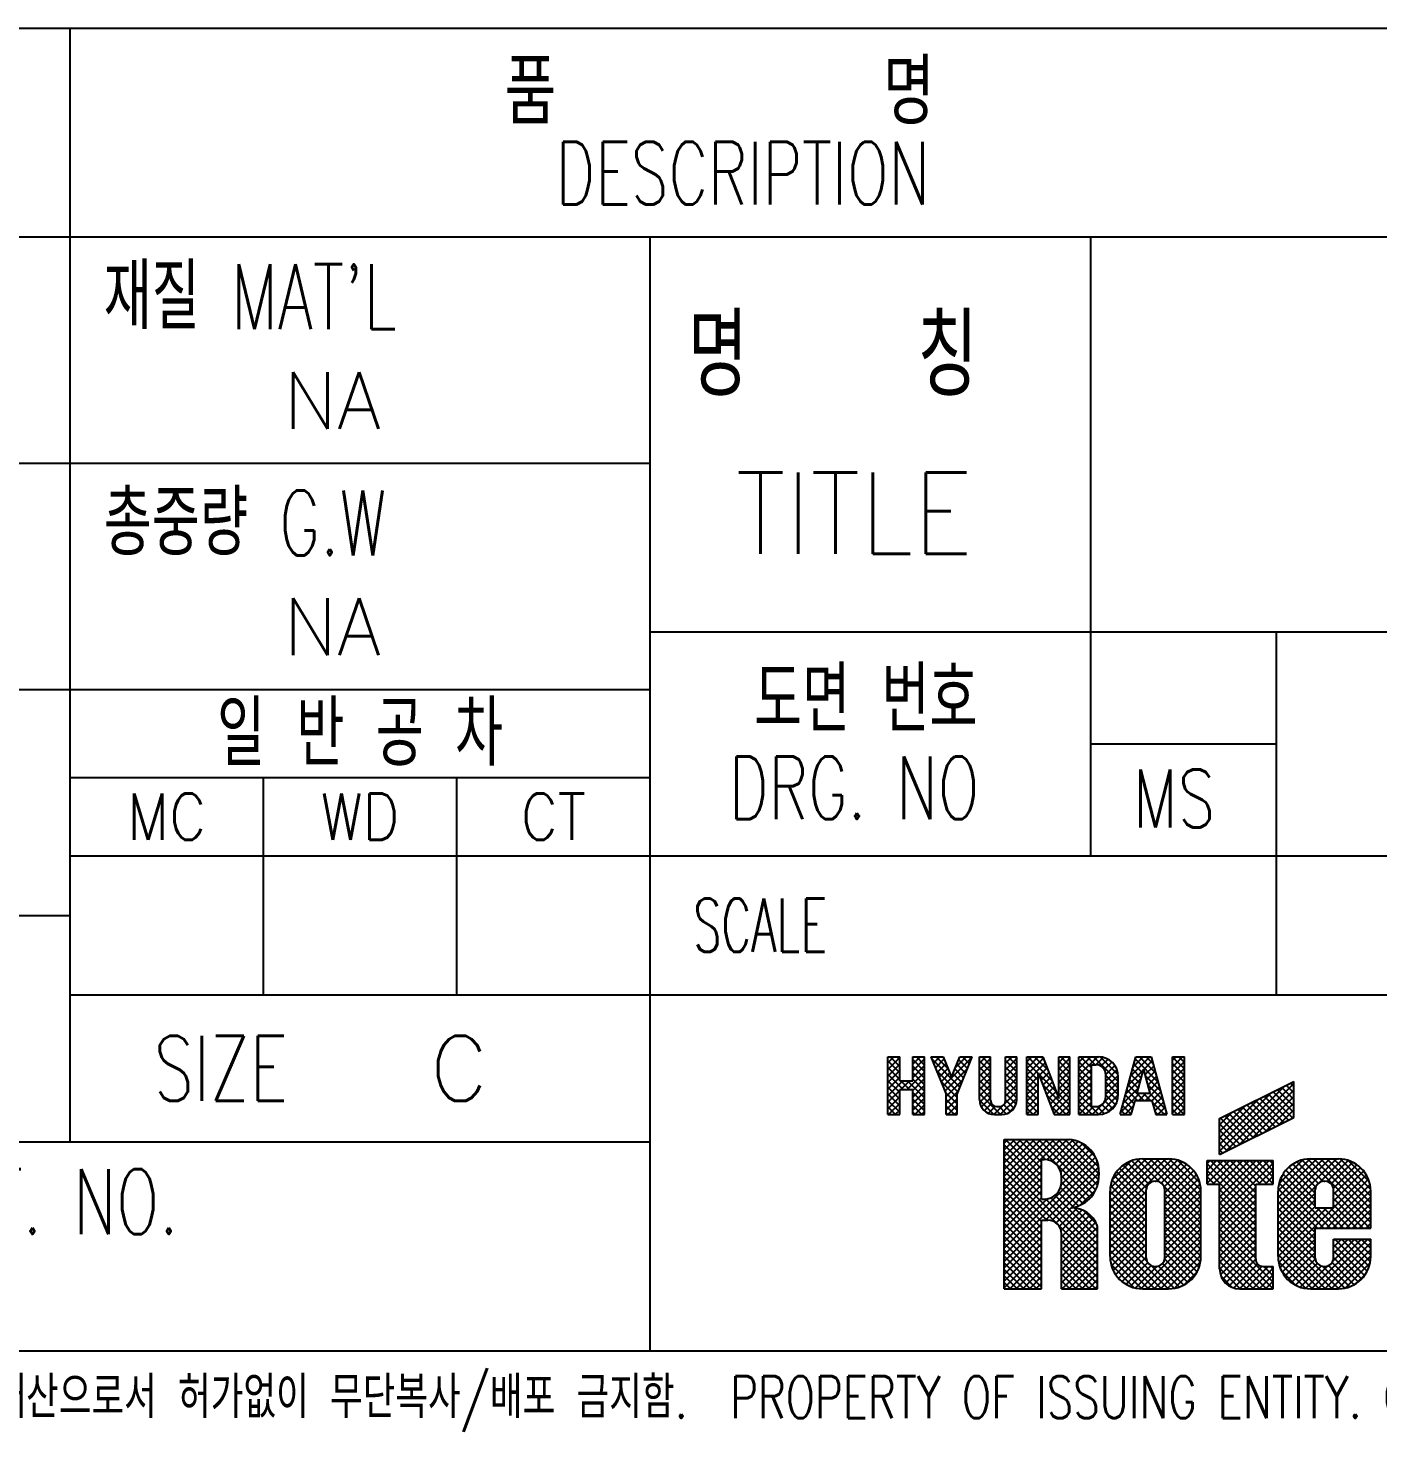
# Model space of a CAD drawing. Extents: x 260 to 819, y -886 to -443.
# Drawn here: x 649.2 to 707.3, y -876.4 to -815.9 of the extents above; entities that cross this region are included whole.
import ezdxf
from ezdxf.enums import TextEntityAlignment as Align

# ---------------------------------------------------------------- set-up
doc = ezdxf.new("R2010")
doc.units = 0
doc.header["$LTSCALE"] = 150
doc.header["$MEASUREMENT"] = 0
doc.linetypes.add('DASHED', pattern=[0.75, 0.5, -0.25])
doc.linetypes.add('PHANTOM', pattern=[3, 2.5, -0.1, 0.1, -0.1, 0.1, -0.1])
doc.layers.get('0').update_dxf_attribs({"color": 6, "linetype": 'CONTINUOUS'})
doc.layers.add('1', color=6, linetype='PHANTOM')
doc.styles.get("Standard").update_dxf_attribs({"font": 'romans.shx', "width": 0.8, "bigfont": 'whgtxt.shx'})

# ---------------------------------------------------------------- blocks, each defined once
blk = doc.blocks.new('*H76')
at = {"color": 2, "linetype": 'Continuous'}
for p, q in [((-113.619, 7.553), (-115.17, 9.104)), ((-113.619, 7.836), (-114.888, 9.104)), ((-113.619, 8.119), (-114.605, 9.104)), ((-113.452, 8.234), (-114.322, 9.104)), ((-111.531, 6.596), (-114.039, 9.104)), ((-111.401, 6.749), (-113.756, 9.104)), ((-111.301, 6.932), (-113.473, 9.104)), ((-111.214, 7.128), (-113.191, 9.104)), ((-111.173, 7.369), (-112.908, 9.104)), ((-111.149, 7.628), (-112.625, 9.104)), ((-111.183, 7.945), (-112.313, 9.076)), ((-113.619, 7.27), (-115.229, 8.88)), ((-113.619, 6.987), (-115.229, 8.597)), ((-111.329, 8.374), (-111.877, 8.923)), ((-113.619, 6.705), (-115.229, 8.314)), ((-111.206, 4.009), (-115.229, 8.031)), ((-112.94, 5.46), (-115.229, 7.748)), ((-113.391, 5.628), (-115.229, 7.465)), ((-111.674, 6.456), (-112.773, 7.555)), ((-111.844, 6.344), (-112.764, 7.264)), ((-113.619, 5.573), (-115.229, 7.183)), ((-113.619, 5.29), (-115.229, 6.9)), ((-111.207, 4.858), (-113.051, 6.702)), ((-112.25, 6.184), (-112.914, 6.848)), ((-112.033, 6.25), (-112.811, 7.028)), ((-113.619, 5.007), (-115.229, 6.617)), ((-113.619, 4.725), (-115.229, 6.334)), ((-113.619, 4.442), (-115.229, 6.051)), ((-111.206, 4.292), (-113.455, 6.541)), ((-111.206, 4.575), (-113.221, 6.589)), ((-111.207, 5.141), (-112.206, 6.14)), ((-113.619, 4.159), (-115.229, 5.768)), ((-113.619, 3.876), (-115.229, 5.486)), ((-111.206, 3.725), (-112.929, 5.449)), ((-111.277, 5.494), (-111.805, 6.022)), ((-113.619, 3.593), (-115.229, 5.203)), ((-113.619, 3.31), (-115.229, 4.92)), ((-111.206, 3.442), (-112.761, 4.998)), ((-113.619, 3.028), (-115.229, 4.637)), ((-113.619, 2.745), (-115.229, 4.354)), ((-111.205, 3.159), (-112.761, 4.715)), ((-111.205, 2.876), (-112.761, 4.432)), ((-113.824, 2.667), (-115.229, 4.071)), ((-114.107, 2.667), (-115.229, 3.789)), ((-111.278, 2.667), (-112.761, 4.149)), ((-111.561, 2.667), (-112.761, 3.866)), ((-114.39, 2.667), (-115.229, 3.506)), ((-114.672, 2.667), (-115.229, 3.223)), ((-111.844, 2.667), (-112.761, 3.583)), ((-112.127, 2.667), (-112.761, 3.301)), ((-114.955, 2.667), (-115.229, 2.94)), ((-112.41, 2.667), (-112.761, 3.018)), ((-112.692, 2.667), (-112.761, 2.735))]:
    blk.add_line(p, q, dxfattribs=at)
blk = doc.blocks.new('*H77')
at = {"color": 2, "linetype": 'Continuous'}
for p, q in [((-115.064, 9.104), (-115.229, 8.939)), ((-114.781, 9.104), (-115.229, 8.657)), ((-114.498, 9.104), (-115.229, 8.374)), ((-114.215, 9.104), (-115.229, 8.091)), ((-113.932, 9.104), (-115.229, 7.808)), ((-113.649, 9.104), (-115.229, 7.525)), ((-113.366, 9.104), (-115.229, 7.242)), ((-113.084, 9.104), (-115.229, 6.96)), ((-112.801, 9.104), (-115.229, 6.677)), ((-112.518, 9.104), (-113.399, 8.224)), ((-112.273, 9.067), (-113.18, 8.159)), ((-112.042, 9.014), (-113.011, 8.046)), ((-111.861, 8.913), (-112.887, 7.886)), ((-111.682, 8.809), (-112.8, 7.691)), ((-111.408, 8.517), (-112.789, 7.136)), ((-111.543, 8.665), (-112.761, 7.447)), ((-111.31, 8.333), (-115.229, 4.414)), ((-111.219, 8.14), (-115.229, 4.131)), ((-113.619, 8.003), (-115.229, 6.394)), ((-111.177, 7.9), (-113.449, 5.628)), ((-113.619, 7.72), (-115.229, 6.111)), ((-113.619, 7.438), (-115.229, 5.828)), ((-111.149, 7.645), (-113.196, 5.598)), ((-111.177, 7.334), (-113.007, 5.504)), ((-113.619, 7.155), (-115.229, 5.545)), ((-113.619, 6.872), (-115.229, 5.262)), ((-111.304, 6.924), (-111.955, 6.273)), ((-113.619, 6.589), (-115.229, 4.98)), ((-113.367, 6.558), (-115.229, 4.697)), ((-112.104, 6.125), (-112.869, 5.359)), ((-111.885, 6.06), (-112.785, 5.16)), ((-113.619, 5.458), (-115.229, 3.848)), ((-111.694, 5.968), (-112.761, 4.902)), ((-111.54, 5.84), (-112.761, 4.619)), ((-111.395, 5.702), (-112.761, 4.336)), ((-111.293, 5.521), (-112.761, 4.053)), ((-113.619, 5.175), (-115.229, 3.565)), ((-113.619, 4.892), (-115.229, 3.283)), ((-111.207, 5.324), (-112.761, 3.77)), ((-111.207, 5.042), (-112.761, 3.488)), ((-113.619, 4.609), (-115.229, 3)), ((-113.619, 4.326), (-115.229, 2.717)), ((-111.207, 4.759), (-112.761, 3.205)), ((-111.206, 4.476), (-112.761, 2.922)), ((-113.619, 4.043), (-114.996, 2.667)), ((-113.619, 3.761), (-114.713, 2.667)), ((-111.206, 4.194), (-112.733, 2.667)), ((-111.206, 3.911), (-112.45, 2.667)), ((-113.619, 3.478), (-114.43, 2.667)), ((-113.619, 3.195), (-114.147, 2.667)), ((-111.206, 3.628), (-112.167, 2.667)), ((-111.205, 3.346), (-111.885, 2.667)), ((-111.205, 3.063), (-111.602, 2.667)), ((-113.619, 2.912), (-113.865, 2.667)), ((-111.205, 2.781), (-111.319, 2.667))]:
    blk.add_line(p, q, dxfattribs=at)
blk = doc.blocks.new('*H78')
at = {"color": 2, "linetype": 'Continuous'}
for p, q in [((-109.091, 6.985), (-110.1, 7.994)), ((-108.997, 7.174), (-109.915, 8.092)), ((-108.819, 7.278), (-109.728, 8.187)), ((-108.512, 7.255), (-109.491, 8.233)), ((-106.752, 5.777), (-109.242, 8.268)), ((-106.752, 6.06), (-108.96, 8.268)), ((-106.752, 6.343), (-108.677, 8.268)), ((-106.752, 6.626), (-108.394, 8.268)), ((-106.759, 6.915), (-108.104, 8.261)), ((-106.812, 7.252), (-107.768, 8.208)), ((-109.107, 5.87), (-110.58, 7.343)), ((-109.107, 6.153), (-110.485, 7.53)), ((-109.107, 6.435), (-110.383, 7.711)), ((-109.107, 6.718), (-110.242, 7.853)), ((-109.107, 5.304), (-110.668, 6.865)), ((-109.107, 5.587), (-110.631, 7.11)), ((-106.752, 5.494), (-108.361, 7.103)), ((-106.752, 5.212), (-108.313, 6.773)), ((-109.107, 5.021), (-110.668, 6.582)), ((-109.107, 4.738), (-110.668, 6.299)), ((-106.752, 4.929), (-108.313, 6.49)), ((-106.752, 4.646), (-108.313, 6.207)), ((-109.107, 4.455), (-110.668, 6.017)), ((-109.107, 4.173), (-110.668, 5.734)), ((-109.064, 3.847), (-110.668, 5.451)), ((-106.752, 4.363), (-108.313, 5.924)), ((-106.752, 4.08), (-108.313, 5.641)), ((-108.167, 2.667), (-110.668, 5.168)), ((-108.45, 2.667), (-110.668, 4.885)), ((-106.788, 3.834), (-108.313, 5.359)), ((-106.837, 3.599), (-108.313, 5.076)), ((-108.733, 2.667), (-110.668, 4.602)), ((-109.016, 2.667), (-110.668, 4.32)), ((-106.932, 3.412), (-108.313, 4.793)), ((-107.032, 3.228), (-108.313, 4.51)), ((-109.303, 2.671), (-110.664, 4.032)), ((-109.639, 2.725), (-110.611, 3.696)), ((-107.92, 2.703), (-108.893, 3.676)), ((-107.685, 2.751), (-108.593, 3.658)), ((-107.498, 2.846), (-108.418, 3.766)), ((-107.315, 2.946), (-108.327, 3.958)), ((-107.173, 3.087), (-108.313, 4.227))]:
    blk.add_line(p, q, dxfattribs=at)
blk = doc.blocks.new('*H79')
at = {"color": 2, "linetype": 'Continuous'}
for p, q in [((-109.112, 8.268), (-110.668, 6.711)), ((-108.829, 8.268), (-110.668, 6.428)), ((-108.547, 8.268), (-110.668, 6.146)), ((-108.264, 8.268), (-110.668, 5.863)), ((-108.004, 8.245), (-110.668, 5.58)), ((-109.418, 8.245), (-110.646, 7.017)), ((-109.789, 8.156), (-110.557, 7.388)), ((-107.759, 8.206), (-108.669, 7.297)), ((-107.562, 8.121), (-108.466, 7.217)), ((-107.375, 8.025), (-108.347, 7.053)), ((-107.221, 7.895), (-108.313, 6.804)), ((-107.08, 7.754), (-108.313, 6.521)), ((-106.965, 7.587), (-108.313, 6.238)), ((-106.869, 7.399), (-108.313, 5.955)), ((-109.107, 6.858), (-110.668, 5.297)), ((-106.801, 7.184), (-108.313, 5.672)), ((-106.763, 6.94), (-108.313, 5.389)), ((-106.752, 6.668), (-108.313, 5.107)), ((-109.107, 6.575), (-110.668, 5.014)), ((-109.107, 6.293), (-110.668, 4.731)), ((-106.752, 6.385), (-108.313, 4.824)), ((-106.752, 6.102), (-108.313, 4.541)), ((-109.107, 6.01), (-110.668, 4.449)), ((-109.107, 5.727), (-110.668, 4.166)), ((-106.752, 5.536), (-108.325, 3.963)), ((-106.752, 5.819), (-108.313, 4.258)), ((-109.107, 5.444), (-110.644, 3.907)), ((-109.107, 5.161), (-110.605, 3.663)), ((-109.107, 4.878), (-110.517, 3.468)), ((-106.752, 5.254), (-109.33, 2.676)), ((-106.752, 4.971), (-109.056, 2.667)), ((-109.107, 4.595), (-110.422, 3.281)), ((-109.107, 4.313), (-110.29, 3.13)), ((-106.752, 4.688), (-108.773, 2.667)), ((-106.752, 4.405), (-108.491, 2.667)), ((-109.107, 4.03), (-110.149, 2.988)), ((-109.046, 3.809), (-109.979, 2.875)), ((-108.895, 3.676), (-109.792, 2.779)), ((-108.644, 3.644), (-109.574, 2.714)), ((-106.752, 4.122), (-108.208, 2.667)), ((-106.794, 3.798), (-107.883, 2.708)), ((-106.968, 3.34), (-107.426, 2.883))]:
    blk.add_line(p, q, dxfattribs=at)
blk = doc.blocks.new('*H80')
at = {"color": 2, "linetype": 'Continuous'}
for p, q in [((-104.392, 5.962), (-106.484, 8.055)), ((-104.392, 6.245), (-106.339, 8.192)), ((-104.392, 6.528), (-106.056, 8.192)), ((-104.392, 6.811), (-105.773, 8.192)), ((-104.392, 7.094), (-105.49, 8.192)), ((-104.188, 7.173), (-105.207, 8.192)), ((-103.905, 7.173), (-104.925, 8.192)), ((-103.641, 7.191), (-104.642, 8.192)), ((-103.641, 7.474), (-104.359, 8.192)), ((-103.641, 7.757), (-104.076, 8.192)), ((-103.641, 8.04), (-103.793, 8.192)), ((-104.392, 5.68), (-106.484, 7.772)), ((-106.168, 7.173), (-106.484, 7.489)), ((-106.451, 7.173), (-106.484, 7.206)), ((-104.392, 5.397), (-105.947, 6.952)), ((-104.392, 5.114), (-105.947, 6.67)), ((-104.392, 4.831), (-105.947, 6.387)), ((-104.392, 4.548), (-105.947, 6.104)), ((-104.392, 4.265), (-105.947, 5.821)), ((-104.392, 3.982), (-105.947, 5.538)), ((-103.641, 2.949), (-105.947, 5.255)), ((-103.642, 2.667), (-105.947, 4.973)), ((-103.924, 2.667), (-105.947, 4.69)), ((-104.207, 2.667), (-105.947, 4.407)), ((-104.49, 2.667), (-105.947, 4.124)), ((-104.773, 2.667), (-105.947, 3.841)), ((-103.641, 3.231), (-104.041, 3.632)), ((-103.641, 3.514), (-103.759, 3.632)), ((-105.056, 2.667), (-105.947, 3.558)), ((-105.401, 2.729), (-105.885, 3.214))]:
    blk.add_line(p, q, dxfattribs=at)
blk = doc.blocks.new('*H81')
at = {"color": 2, "linetype": 'Continuous'}
for p, q in [((-106.359, 8.192), (-106.484, 8.067)), ((-106.076, 8.192), (-106.484, 7.785)), ((-105.793, 8.192), (-106.484, 7.502)), ((-105.51, 8.192), (-106.484, 7.219)), ((-105.228, 8.192), (-106.247, 7.173)), ((-104.945, 8.192), (-105.964, 7.173)), ((-104.662, 8.192), (-105.947, 6.907)), ((-104.379, 8.192), (-105.947, 6.624)), ((-104.096, 8.192), (-105.947, 6.341)), ((-103.813, 8.192), (-105.947, 6.058)), ((-103.641, 8.082), (-105.947, 5.775)), ((-103.641, 7.799), (-104.267, 7.173)), ((-103.641, 7.517), (-103.984, 7.173)), ((-104.392, 7.048), (-105.947, 5.493)), ((-104.392, 6.766), (-105.947, 5.21)), ((-103.641, 7.234), (-103.701, 7.173)), ((-104.392, 6.483), (-105.947, 4.927)), ((-104.392, 6.2), (-105.947, 4.644)), ((-104.392, 5.917), (-105.947, 4.361)), ((-104.392, 5.634), (-105.947, 4.078)), ((-104.392, 5.351), (-105.947, 3.796)), ((-104.392, 5.068), (-105.945, 3.515)), ((-104.392, 4.786), (-105.898, 3.279)), ((-104.392, 4.503), (-105.808, 3.086)), ((-104.392, 4.22), (-105.695, 2.917)), ((-104.388, 3.941), (-105.525, 2.804)), ((-104.301, 3.745), (-105.331, 2.715)), ((-104.118, 3.645), (-105.095, 2.668)), ((-103.848, 3.632), (-104.814, 2.667)), ((-103.641, 3.557), (-104.531, 2.667)), ((-103.641, 3.274), (-104.248, 2.667)), ((-103.641, 2.991), (-103.965, 2.667)), ((-103.641, 2.708), (-103.682, 2.667))]:
    blk.add_line(p, q, dxfattribs=at)
blk = doc.blocks.new('*H82')
at = {"color": 2, "linetype": 'Continuous'}
for p, q in [((-101.827, 6.792), (-102.944, 7.908)), ((-101.796, 7.044), (-102.786, 8.034)), ((-101.68, 7.211), (-102.599, 8.13)), ((-101.481, 7.294), (-102.396, 8.21)), ((-99.435, 5.531), (-102.152, 8.248)), ((-99.435, 5.814), (-101.888, 8.268)), ((-99.435, 6.096), (-101.606, 8.268)), ((-99.435, 6.379), (-101.323, 8.268)), ((-99.435, 6.662), (-101.04, 8.268)), ((-99.448, 6.959), (-100.743, 8.254)), ((-99.501, 7.295), (-100.407, 8.201)), ((-101.168, 5.285), (-103.3, 7.417)), ((-101.827, 6.226), (-103.205, 7.604)), ((-101.827, 6.509), (-103.085, 7.767)), ((-101.827, 5.095), (-103.426, 6.694)), ((-101.734, 5.285), (-103.412, 6.962)), ((-101.451, 5.285), (-103.373, 7.207)), ((-99.471, 5.285), (-101.033, 6.847)), ((-101.827, 4.812), (-103.426, 6.411)), ((-101.827, 4.529), (-103.426, 6.128)), ((-100.886, 5.285), (-101.755, 6.154)), ((-100.603, 5.285), (-101.472, 6.154)), ((-100.32, 5.285), (-101.189, 6.154)), ((-99.754, 5.285), (-101.033, 6.564)), ((-100.037, 5.285), (-101.033, 6.281)), ((-101.827, 4.247), (-103.426, 5.845)), ((-101.811, 3.947), (-103.426, 5.562)), ((-100.815, 2.669), (-103.426, 5.28)), ((-101.096, 2.667), (-103.426, 4.997)), ((-101.379, 2.667), (-103.426, 4.714)), ((-101.662, 2.667), (-103.426, 4.431)), ((-99.698, 3.248), (-101.033, 4.584)), ((-99.837, 3.105), (-101.033, 4.301)), ((-99.602, 3.436), (-100.979, 4.813)), ((-99.507, 3.623), (-100.696, 4.813)), ((-99.466, 3.865), (-100.413, 4.813)), ((-99.435, 4.117), (-100.131, 4.813)), ((-99.435, 4.399), (-99.848, 4.813)), ((-99.435, 4.682), (-99.565, 4.813)), ((-101.944, 2.667), (-103.426, 4.148)), ((-102.264, 2.704), (-103.389, 3.828)), ((-100.571, 2.708), (-101.512, 3.649)), ((-100.344, 2.763), (-101.254, 3.674)), ((-100.156, 2.858), (-101.101, 3.803)), ((-99.979, 2.964), (-101.033, 4.018)), ((-102.699, 2.856), (-103.237, 3.393))]:
    blk.add_line(p, q, dxfattribs=at)
blk = doc.blocks.new('*H83')
at = {"color": 2, "linetype": 'Continuous'}
for p, q in [((-101.758, 8.268), (-103.426, 6.6)), ((-101.475, 8.268), (-103.426, 6.317)), ((-101.193, 8.268), (-103.426, 6.034)), ((-100.91, 8.268), (-103.426, 5.751)), ((-100.655, 8.24), (-103.426, 5.468)), ((-102.043, 8.266), (-103.424, 6.885)), ((-102.379, 8.212), (-103.371, 7.221)), ((-100.41, 8.201), (-101.331, 7.281)), ((-100.22, 8.109), (-101.149, 7.18)), ((-100.033, 8.013), (-101.052, 6.994)), ((-99.886, 7.877), (-101.033, 6.73)), ((-99.539, 7.375), (-101.63, 5.285)), ((-99.744, 7.736), (-101.033, 6.447)), ((-99.635, 7.563), (-101.033, 6.164)), ((-101.827, 6.784), (-103.426, 5.186)), ((-99.479, 7.153), (-101.347, 5.285)), ((-99.44, 6.909), (-101.064, 5.285)), ((-101.827, 6.502), (-103.426, 4.903)), ((-101.827, 6.219), (-103.426, 4.62)), ((-101.609, 6.154), (-103.426, 4.337)), ((-101.326, 6.154), (-103.425, 4.055)), ((-101.044, 6.154), (-103.386, 3.811)), ((-99.435, 6.631), (-100.781, 5.285)), ((-99.435, 6.349), (-100.498, 5.285)), ((-99.435, 6.066), (-100.216, 5.285)), ((-99.435, 5.783), (-99.933, 5.285)), ((-99.435, 5.5), (-99.65, 5.285)), ((-101.827, 5.087), (-103.333, 3.582)), ((-101.827, 4.804), (-103.237, 3.394)), ((-101.827, 4.522), (-103.133, 3.215)), ((-101.827, 4.239), (-102.992, 3.074)), ((-99.839, 4.813), (-101.985, 2.667)), ((-99.556, 4.813), (-101.702, 2.667)), ((-99.435, 4.652), (-101.419, 2.667)), ((-99.435, 4.369), (-101.137, 2.667)), ((-100.122, 4.813), (-101.072, 3.862)), ((-100.971, 4.813), (-101.033, 4.75)), ((-100.688, 4.813), (-101.033, 4.467)), ((-100.405, 4.813), (-101.033, 4.184)), ((-101.816, 3.967), (-102.85, 2.933)), ((-101.729, 3.772), (-102.663, 2.837)), ((-101.557, 3.661), (-102.476, 2.742)), ((-101.263, 3.671), (-102.236, 2.699)), ((-99.435, 4.086), (-100.854, 2.667)), ((-99.483, 3.754), (-100.522, 2.715)), ((-99.688, 3.266), (-100.034, 2.92))]:
    blk.add_line(p, q, dxfattribs=at)
blk = doc.blocks.new('*H118')
at = {"color": 2, "linetype": 'Continuous'}
for p, q in [((-102.751, 11.392), (-102.891, 11.533)), ((-102.985, 9.93), (-104.022, 10.967)), ((-102.796, 10.024), (-103.834, 11.061)), ((-102.751, 10.261), (-103.645, 11.156)), ((-102.751, 10.544), (-103.457, 11.25)), ((-102.751, 10.827), (-103.268, 11.344)), ((-102.751, 11.11), (-103.079, 11.438)), ((-104.305, 9.27), (-105.343, 10.308)), ((-104.117, 9.364), (-105.154, 10.402)), ((-103.928, 9.459), (-104.966, 10.496)), ((-103.739, 9.553), (-104.777, 10.59)), ((-103.551, 9.647), (-104.588, 10.685)), ((-103.362, 9.741), (-104.4, 10.779)), ((-103.174, 9.835), (-104.211, 10.873)), ((-105.06, 8.893), (-105.947, 9.781)), ((-104.871, 8.988), (-105.909, 10.025)), ((-104.683, 9.082), (-105.72, 10.119)), ((-104.494, 9.176), (-105.531, 10.213)), ((-105.248, 8.799), (-105.947, 9.498)), ((-105.437, 8.705), (-105.947, 9.215)), ((-105.626, 8.611), (-105.947, 8.932)), ((-105.814, 8.516), (-105.947, 8.65))]:
    blk.add_line(p, q, dxfattribs=at)
blk = doc.blocks.new('*H119')
at = {"color": 2, "linetype": 'Continuous'}
for p, q in [((-102.751, 11.518), (-105.69, 8.579)), ((-103.147, 11.405), (-105.947, 8.604)), ((-103.712, 11.122), (-105.947, 8.887)), ((-102.751, 11.235), (-105.125, 8.861)), ((-102.751, 10.952), (-104.56, 9.143)), ((-104.277, 10.84), (-105.947, 9.17)), ((-104.842, 10.558), (-105.947, 9.452)), ((-102.751, 10.669), (-103.995, 9.425)), ((-102.751, 10.387), (-103.429, 9.708)), ((-105.407, 10.276), (-105.947, 9.735)), ((-102.751, 10.104), (-102.864, 9.99))]:
    blk.add_line(p, q, dxfattribs=at)
blk = doc.blocks.new('*H120')
at = {"color": 2, "linetype": 'Continuous'}
for p, q in [((-119.735, 11.972), (-120.25, 12.487)), ((-119.735, 11.689), (-120.25, 12.204)), ((-119.735, 12.255), (-120.147, 12.667)), ((-119.735, 12.538), (-119.864, 12.667)), ((-118.662, 12.03), (-119.177, 12.545)), ((-118.662, 11.747), (-119.177, 12.262)), ((-118.662, 12.313), (-119.016, 12.667)), ((-118.662, 12.596), (-118.733, 12.667)), ((-119.579, 11.25), (-120.25, 11.921)), ((-119.735, 11.123), (-120.25, 11.638)), ((-119.296, 11.25), (-119.683, 11.637)), ((-118.662, 10.899), (-119.4, 11.637)), ((-118.662, 11.465), (-119.177, 11.98)), ((-118.662, 11.182), (-119.177, 11.697)), ((-119.735, 10.841), (-120.25, 11.356)), ((-119.735, 10.558), (-120.25, 11.073)), ((-118.662, 10.616), (-119.177, 11.131)), ((-119.735, 10.275), (-120.25, 10.79)), ((-119.92, 10.177), (-120.25, 10.507)), ((-118.662, 10.333), (-119.177, 10.848)), ((-118.789, 10.177), (-119.177, 10.565)), ((-120.203, 10.177), (-120.25, 10.224)), ((-119.072, 10.177), (-119.177, 10.283))]:
    blk.add_line(p, q, dxfattribs=at)
blk = doc.blocks.new('*H121')
at = {"color": 2, "linetype": 'Continuous'}
for p, q in [((-119.987, 12.667), (-120.25, 12.403)), ((-119.735, 12.635), (-120.25, 12.12)), ((-119.735, 12.353), (-120.25, 11.838)), ((-119.138, 12.667), (-119.177, 12.628)), ((-118.855, 12.667), (-119.177, 12.345)), ((-118.662, 12.577), (-119.177, 12.062)), ((-118.662, 12.294), (-119.177, 11.779)), ((-119.735, 12.07), (-120.25, 11.555)), ((-119.735, 11.787), (-120.25, 11.272)), ((-119.602, 11.637), (-120.25, 10.989)), ((-119.32, 11.637), (-119.706, 11.25)), ((-118.662, 12.011), (-119.423, 11.25)), ((-118.662, 11.728), (-119.177, 11.213)), ((-119.735, 11.221), (-120.25, 10.706)), ((-119.735, 10.938), (-120.25, 10.423)), ((-118.662, 11.446), (-119.177, 10.931)), ((-118.662, 11.163), (-119.177, 10.648)), ((-119.735, 10.656), (-120.213, 10.177)), ((-119.735, 10.373), (-119.93, 10.177)), ((-118.662, 10.88), (-119.177, 10.365)), ((-118.662, 10.597), (-119.082, 10.177)), ((-118.662, 10.314), (-118.799, 10.177))]:
    blk.add_line(p, q, dxfattribs=at)
blk = doc.blocks.new('*H122')
at = {"color": 2, "linetype": 'Continuous'}
for p, q in [((-117.144, 11.361), (-118.355, 12.572)), ((-117.645, 12.145), (-118.167, 12.667)), ((-117.839, 12.621), (-117.884, 12.667)), ((-116.98, 11.763), (-117.362, 12.144)), ((-116.898, 11.964), (-117.28, 12.345)), ((-116.817, 12.165), (-117.198, 12.546)), ((-116.735, 12.366), (-117.036, 12.667)), ((-116.653, 12.567), (-116.753, 12.667)), ((-117.226, 11.16), (-118.161, 12.095)), ((-117.267, 10.918), (-117.968, 11.619)), ((-117.062, 11.562), (-117.443, 11.943)), ((-117.267, 10.635), (-117.774, 11.142)), ((-117.267, 10.353), (-117.739, 10.825)), ((-117.375, 10.177), (-117.739, 10.542)), ((-117.658, 10.177), (-117.739, 10.259))]:
    blk.add_line(p, q, dxfattribs=at)
blk = doc.blocks.new('*H123')
at = {"color": 2, "linetype": 'Continuous'}
for p, q in [((-118.29, 12.667), (-118.364, 12.593)), ((-118.007, 12.667), (-118.282, 12.391)), ((-117.819, 12.572), (-118.2, 12.19)), ((-117.737, 12.371), (-118.118, 11.989)), ((-117.655, 12.17), (-118.037, 11.788)), ((-116.627, 12.633), (-117.873, 11.386)), ((-116.82, 12.156), (-117.791, 11.185)), ((-116.875, 12.667), (-117.337, 12.205)), ((-117.573, 11.969), (-117.955, 11.587)), ((-117.014, 11.679), (-117.739, 10.954)), ((-117.208, 11.203), (-117.739, 10.671)), ((-117.267, 10.861), (-117.739, 10.388)), ((-117.267, 10.578), (-117.668, 10.177)), ((-117.267, 10.295), (-117.385, 10.177))]:
    blk.add_line(p, q, dxfattribs=at)
blk = doc.blocks.new('*H124')
at = {"color": 2, "linetype": 'Continuous'}
for p, q in [((-115.819, 12.015), (-116.301, 12.498)), ((-115.819, 11.733), (-116.301, 12.215)), ((-115.819, 12.298), (-116.187, 12.667)), ((-115.819, 12.581), (-115.904, 12.667)), ((-114.692, 12.02), (-115.175, 12.503)), ((-114.692, 11.737), (-115.175, 12.22)), ((-114.692, 12.303), (-115.056, 12.667)), ((-114.692, 12.586), (-114.773, 12.667)), ((-115.819, 11.45), (-116.301, 11.933)), ((-115.819, 11.167), (-116.301, 11.65)), ((-114.692, 11.454), (-115.175, 11.937)), ((-114.692, 11.172), (-115.175, 11.654)), ((-115.819, 10.884), (-116.301, 11.367)), ((-115.395, 10.177), (-116.301, 11.084)), ((-114.692, 10.889), (-115.175, 11.372)), ((-114.728, 10.642), (-115.175, 11.089)), ((-115.683, 10.182), (-116.297, 10.796)), ((-115.149, 10.215), (-115.455, 10.521)), ((-114.963, 10.311), (-115.259, 10.607)), ((-114.822, 10.453), (-115.175, 10.806))]:
    blk.add_line(p, q, dxfattribs=at)
blk = doc.blocks.new('*H125')
at = {"color": 2, "linetype": 'Continuous'}
for p, q in [((-116.027, 12.667), (-116.301, 12.392)), ((-115.819, 12.592), (-116.301, 12.109)), ((-115.819, 12.309), (-116.301, 11.826)), ((-114.895, 12.667), (-115.175, 12.387)), ((-114.692, 12.587), (-115.175, 12.104)), ((-114.692, 12.304), (-115.175, 11.821)), ((-115.819, 12.026), (-116.301, 11.543)), ((-115.819, 11.743), (-116.301, 11.261)), ((-114.692, 12.021), (-115.175, 11.539)), ((-114.692, 11.739), (-115.175, 11.256)), ((-115.819, 11.461), (-116.301, 10.978)), ((-115.819, 11.178), (-116.281, 10.716)), ((-115.819, 10.895), (-116.207, 10.507)), ((-114.692, 11.173), (-115.683, 10.182)), ((-114.692, 10.89), (-115.405, 10.177)), ((-114.692, 11.456), (-115.175, 10.973)), ((-115.779, 10.651), (-116.084, 10.347)), ((-115.611, 10.537), (-115.914, 10.233)), ((-114.774, 10.525), (-115.04, 10.26))]:
    blk.add_line(p, q, dxfattribs=at)
blk = doc.blocks.new('*H126')
at = {"color": 2, "linetype": 'Continuous'}
for p, q in [((-113.769, 11.946), (-114.263, 12.439)), ((-113.769, 11.663), (-114.263, 12.157)), ((-113.169, 11.628), (-114.207, 12.667)), ((-113.343, 12.086), (-113.924, 12.667)), ((-113.518, 12.544), (-113.642, 12.667)), ((-112.407, 11.997), (-112.881, 12.472)), ((-112.407, 11.715), (-112.881, 12.189)), ((-112.407, 12.28), (-112.793, 12.667)), ((-112.407, 12.563), (-112.51, 12.667)), ((-113.769, 11.38), (-114.263, 11.874)), ((-113.769, 11.097), (-114.263, 11.591)), ((-112.994, 11.17), (-113.752, 11.928)), ((-112.407, 11.432), (-112.881, 11.906)), ((-112.407, 11.149), (-112.881, 11.623)), ((-113.769, 10.815), (-114.263, 11.308)), ((-113.769, 10.532), (-114.263, 11.025)), ((-112.407, 10.3), (-113.577, 11.471)), ((-112.566, 10.177), (-113.402, 11.013)), ((-112.407, 10.866), (-112.881, 11.341)), ((-112.407, 10.583), (-112.881, 11.058)), ((-113.769, 10.249), (-114.263, 10.742)), ((-113.981, 10.177), (-114.263, 10.46)), ((-112.849, 10.177), (-113.227, 10.555))]:
    blk.add_line(p, q, dxfattribs=at)
blk = doc.blocks.new('*H127')
at = {"color": 2, "linetype": 'Continuous'}
for p, q in [((-114.047, 12.667), (-114.263, 12.451)), ((-113.764, 12.667), (-114.263, 12.168)), ((-113.542, 12.606), (-114.263, 11.885)), ((-113.464, 12.401), (-114.263, 11.602)), ((-113.386, 12.196), (-113.725, 11.858)), ((-112.633, 12.667), (-112.881, 12.418)), ((-112.407, 12.61), (-112.881, 12.135)), ((-112.407, 12.327), (-112.881, 11.853)), ((-113.769, 11.813), (-114.263, 11.319)), ((-113.769, 11.53), (-114.263, 11.036)), ((-113.308, 11.992), (-113.646, 11.653)), ((-113.229, 11.787), (-113.568, 11.448)), ((-113.151, 11.582), (-113.49, 11.244)), ((-112.407, 12.044), (-112.881, 11.57)), ((-112.407, 11.761), (-112.881, 11.287)), ((-113.769, 11.247), (-114.263, 10.754)), ((-113.769, 10.964), (-114.263, 10.471)), ((-113.073, 11.378), (-113.412, 11.039)), ((-112.995, 11.173), (-113.334, 10.834)), ((-112.917, 10.969), (-113.255, 10.63)), ((-112.407, 11.196), (-113.177, 10.425)), ((-112.407, 10.913), (-113.099, 10.22)), ((-112.407, 11.479), (-112.881, 11.004)), ((-113.769, 10.681), (-114.263, 10.188)), ((-113.769, 10.399), (-113.991, 10.177)), ((-112.407, 10.63), (-112.859, 10.177)), ((-112.407, 10.347), (-112.576, 10.177))]:
    blk.add_line(p, q, dxfattribs=at)
blk = doc.blocks.new('*H128')
at = {"color": 2, "linetype": 'Continuous'}
for p, q in [((-111.473, 11.913), (-112.01, 12.449)), ((-111.473, 11.63), (-112.01, 12.166)), ((-111.473, 12.195), (-111.944, 12.667)), ((-111.318, 12.323), (-111.662, 12.667)), ((-110.314, 11.602), (-111.379, 12.667)), ((-110.333, 11.904), (-111.077, 12.648)), ((-111.473, 11.347), (-112.01, 11.883)), ((-111.473, 11.064), (-112.01, 11.6)), ((-110.314, 11.319), (-110.851, 11.856)), ((-110.314, 11.037), (-110.851, 11.573)), ((-111.473, 10.781), (-112.01, 11.318)), ((-111.156, 10.181), (-112.01, 11.035)), ((-110.361, 10.801), (-110.851, 11.29)), ((-110.448, 10.605), (-110.851, 11.007)), ((-111.435, 10.177), (-112.01, 10.752)), ((-111.718, 10.177), (-112.01, 10.469)), ((-110.92, 10.228), (-111.224, 10.532)), ((-110.729, 10.32), (-111.024, 10.615)), ((-110.562, 10.435), (-110.895, 10.769)), ((-112.001, 10.177), (-112.01, 10.186))]:
    blk.add_line(p, q, dxfattribs=at)
blk = doc.blocks.new('*H129')
at = {"color": 2, "linetype": 'Continuous'}
for p, q in [((-111.784, 12.667), (-112.01, 12.441)), ((-111.501, 12.667), (-112.01, 12.158)), ((-111.218, 12.667), (-112.01, 11.875)), ((-111.473, 12.129), (-112.01, 11.593)), ((-110.975, 12.627), (-111.279, 12.323)), ((-110.769, 12.551), (-111.064, 12.256)), ((-110.599, 12.438), (-110.921, 12.115)), ((-110.475, 12.279), (-110.852, 11.901)), ((-111.473, 11.846), (-112.01, 11.31)), ((-111.473, 11.563), (-112.01, 11.027)), ((-110.372, 12.099), (-110.851, 11.62)), ((-110.325, 11.863), (-110.851, 11.337)), ((-110.314, 11.591), (-110.851, 11.054)), ((-111.473, 11.281), (-112.01, 10.744)), ((-111.473, 10.998), (-112.01, 10.461)), ((-110.314, 11.308), (-111.445, 10.177)), ((-110.317, 11.023), (-111.159, 10.18)), ((-111.473, 10.715), (-112.01, 10.178)), ((-111.384, 10.521), (-111.728, 10.177)), ((-110.441, 10.616), (-110.753, 10.304))]:
    blk.add_line(p, q, dxfattribs=at)
blk = doc.blocks.new('*H130')
at = {"color": 2, "linetype": 'Continuous'}
for p, q in [((-109.329, 11.749), (-109.709, 12.128)), ((-109.269, 11.971), (-109.649, 12.351)), ((-108.606, 11.591), (-109.588, 12.573)), ((-108.711, 11.979), (-109.399, 12.667)), ((-108.817, 12.367), (-109.116, 12.667)), ((-109.45, 11.304), (-109.83, 11.684)), ((-109.39, 11.526), (-109.77, 11.906)), ((-108.5, 11.202), (-109.163, 11.865)), ((-109.632, 10.637), (-110.011, 11.016)), ((-109.49, 10.778), (-109.951, 11.239)), ((-109.208, 10.778), (-109.89, 11.461)), ((-108.925, 10.778), (-109.247, 11.1)), ((-108.395, 10.814), (-109.058, 11.477)), ((-108.289, 10.425), (-108.964, 11.1)), ((-110.021, 10.177), (-110.193, 10.349)), ((-109.753, 10.192), (-110.132, 10.572)), ((-109.692, 10.414), (-110.072, 10.794)), ((-108.324, 10.177), (-108.847, 10.7)), ((-108.607, 10.177), (-108.741, 10.312))]:
    blk.add_line(p, q, dxfattribs=at)
blk = doc.blocks.new('*H131')
at = {"color": 2, "linetype": 'Continuous'}
for p, q in [((-109.232, 12.108), (-109.895, 11.445)), ((-108.956, 12.667), (-109.789, 11.833)), ((-109.239, 12.667), (-109.684, 12.221)), ((-109.521, 12.667), (-109.578, 12.61)), ((-108.85, 12.49), (-109.23, 12.11)), ((-108.79, 12.267), (-109.169, 11.888)), ((-109.337, 11.719), (-110, 11.056)), ((-108.729, 12.045), (-109.109, 11.665)), ((-108.669, 11.822), (-109.048, 11.443)), ((-108.608, 11.6), (-108.988, 11.22)), ((-109.391, 11.1), (-110.212, 10.279)), ((-109.443, 11.331), (-110.106, 10.668)), ((-109.108, 11.1), (-109.43, 10.778)), ((-108.548, 11.378), (-109.147, 10.778)), ((-108.487, 11.155), (-108.867, 10.775)), ((-108.427, 10.933), (-108.807, 10.553)), ((-109.654, 10.554), (-110.031, 10.177)), ((-108.366, 10.71), (-108.746, 10.331)), ((-108.306, 10.488), (-108.617, 10.177)), ((-108.246, 10.265), (-108.334, 10.177))]:
    blk.add_line(p, q, dxfattribs=at)
blk = doc.blocks.new('*H132')
at = {"color": 2, "linetype": 'Continuous'}
for p, q in [((-107.46, 12.142), (-107.975, 12.657)), ((-107.46, 11.859), (-107.975, 12.374)), ((-107.46, 12.425), (-107.702, 12.667)), ((-107.46, 11.577), (-107.975, 12.092)), ((-107.46, 11.294), (-107.975, 11.809)), ((-107.46, 11.011), (-107.975, 11.526)), ((-107.46, 10.728), (-107.975, 11.243)), ((-107.46, 10.445), (-107.975, 10.96)), ((-107.475, 10.177), (-107.975, 10.677)), ((-107.758, 10.177), (-107.975, 10.395))]:
    blk.add_line(p, q, dxfattribs=at)
blk = doc.blocks.new('*H133')
at = {"color": 2, "linetype": 'Continuous'}
for p, q in [((-107.824, 12.667), (-107.975, 12.516)), ((-107.541, 12.667), (-107.975, 12.233)), ((-107.46, 12.465), (-107.975, 11.95)), ((-107.46, 12.182), (-107.975, 11.667)), ((-107.46, 11.899), (-107.975, 11.384)), ((-107.46, 11.616), (-107.975, 11.101)), ((-107.46, 11.334), (-107.975, 10.819)), ((-107.46, 11.051), (-107.975, 10.536)), ((-107.46, 10.768), (-107.975, 10.253)), ((-107.46, 10.485), (-107.768, 10.177)), ((-107.46, 10.202), (-107.485, 10.177))]:
    blk.add_line(p, q, dxfattribs=at)
blk = doc.blocks.new('ansi-c')
at = {"color": 5, "linetype": 'Continuous'}
for p, q in [((283.501, 415.063), (462.001, 415.063)), ((283.501, 406.063), (462.001, 406.063)), ((-56.399, 358.063), (477.001, 358.063))]:
    blk.add_line(p, q, dxfattribs=at)
at = {"color": 210, "linetype": 'Continuous'}
for p, q in [((346.501, 358.063), (346.501, 406.063)), ((365.501, 379.397), (365.501, 406.063)), ((283.501, 396.313), (346.501, 396.313)), ((283.501, 396.313), (346.501, 396.313)), ((346.501, 389.047), (462.001, 389.047)), ((373.501, 379.397), (373.501, 389.047)), ((283.501, 386.563), (346.501, 386.563)), ((365.501, 384.222), (373.501, 384.222)), ((321.501, 382.763), (346.501, 382.763)), ((321.501, 379.397), (346.501, 379.397)), ((346.501, 379.397), (462.001, 379.397)), ((373.501, 373.397), (373.501, 379.397)), ((283.501, 376.813), (321.501, 376.813)), ((321.501, 373.397), (462.001, 373.397)), ((283.501, 367.063), (346.501, 367.063))]:
    blk.add_line(p, q, dxfattribs=at)
at = {"color": 7, "linetype": 'Continuous'}
for p, q in [((356.751, 368.241), (356.751, 370.73)), ((356.751, 370.73), (357.266, 370.73)), ((357.266, 369.7), (357.266, 370.73)), ((357.824, 369.7), (357.824, 370.73)), ((357.824, 370.73), (358.339, 370.73)), ((358.339, 368.241), (358.339, 370.73)), ((358.607, 370.73), (359.262, 369.121)), ((358.607, 370.73), (359.144, 370.73)), ((359.144, 370.73), (359.498, 369.859)), ((359.498, 369.859), (359.852, 370.73)), ((359.734, 369.121), (360.388, 370.73)), ((359.852, 370.73), (360.388, 370.73)), ((360.699, 370.73), (361.182, 370.73)), ((360.699, 368.885), (360.699, 370.73)), ((361.182, 368.852), (361.182, 370.73)), ((361.826, 370.73), (362.309, 370.73)), ((361.826, 368.852), (361.826, 370.73)), ((362.309, 368.885), (362.309, 370.73)), ((362.738, 368.241), (362.738, 370.73)), ((362.738, 370.73), (363.436, 370.73)), ((363.436, 370.73), (364.12, 368.939)), ((364.12, 368.939), (364.12, 370.73)), ((364.12, 370.73), (364.594, 370.73)), ((364.594, 368.241), (364.594, 370.73)), ((364.991, 368.241), (364.991, 370.73)), ((364.991, 370.73), (365.828, 370.73)), ((365.528, 368.584), (365.528, 370.387)), ((365.528, 370.387), (365.721, 370.387)), ((366.762, 368.241), (367.438, 370.73)), ((367.438, 370.73), (368.103, 370.73)), ((368.103, 370.73), (368.779, 368.241)), ((369.026, 370.73), (369.541, 370.73)), ((369.026, 368.241), (369.026, 370.73)), ((369.541, 368.241), (369.541, 370.73)), ((357.266, 369.7), (357.824, 369.7)), ((363.232, 370.038), (363.918, 368.241)), ((363.232, 368.241), (363.232, 370.038)), ((366.15, 369.013), (366.15, 369.958)), ((366.687, 369.099), (366.687, 369.872)), ((367.495, 369.164), (367.771, 370.176)), ((367.771, 370.176), (368.046, 369.164)), ((357.266, 369.314), (357.824, 369.314)), ((357.266, 368.241), (357.266, 369.314)), ((357.824, 368.241), (357.824, 369.314)), ((359.262, 368.241), (359.262, 369.121)), ((359.734, 368.241), (359.734, 369.121)), ((367.495, 369.164), (368.046, 369.164)), ((361.451, 368.584), (361.558, 368.584)), ((365.528, 368.584), (365.721, 368.584)), ((367.245, 368.241), (367.408, 368.842)), ((367.408, 368.842), (368.133, 368.842)), ((368.133, 368.842), (368.297, 368.241)), ((356.751, 368.241), (357.266, 368.241)), ((357.824, 368.241), (358.339, 368.241)), ((359.262, 368.241), (359.734, 368.241)), ((361.343, 368.241), (361.665, 368.241)), ((362.738, 368.241), (363.232, 368.241)), ((363.918, 368.241), (364.594, 368.241)), ((364.991, 368.241), (365.828, 368.241)), ((366.762, 368.241), (367.245, 368.241)), ((368.297, 368.241), (368.779, 368.241)), ((369.026, 368.241), (369.541, 368.241)), ((361.772, 367.168), (364.562, 367.168)), ((361.772, 360.73), (361.772, 367.168)), ((361.772, 367.168), (364.36, 367.168)), ((363.382, 366.309), (363.489, 366.309)), ((363.382, 364.593), (363.382, 366.309)), ((367.727, 366.331), (368.854, 366.331)), ((370.517, 365.237), (370.517, 366.256)), ((370.517, 366.256), (373.36, 366.256)), ((373.36, 365.237), (373.36, 366.256)), ((374.97, 366.331), (376.172, 366.331)), ((364.24, 365.344), (364.24, 365.558)), ((366.333, 362.125), (366.333, 364.936)), ((367.894, 362.071), (367.894, 364.99)), ((368.269, 365.365), (368.312, 365.365)), ((368.688, 362.179), (368.688, 364.99)), ((370.249, 362.125), (370.249, 364.936)), ((370.517, 365.237), (371.054, 365.237)), ((371.054, 361.588), (371.054, 365.237)), ((372.609, 362.018), (372.609, 365.237)), ((372.609, 365.237), (373.36, 365.237)), ((373.575, 362.125), (373.575, 364.936)), ((375.174, 364.217), (375.174, 364.99)), ((375.549, 365.365), (375.592, 365.365)), ((375.968, 364.217), (375.968, 364.99)), ((377.566, 363.348), (377.566, 364.936)), ((363.382, 364.593), (363.489, 364.593)), ((375.174, 364.217), (375.968, 364.217)), ((363.382, 360.73), (363.382, 363.692)), ((363.382, 363.692), (363.65, 363.692)), ((364.24, 360.73), (364.24, 363.102)), ((365.796, 360.73), (365.796, 363.366)), ((375.174, 362.071), (375.174, 363.348)), ((375.174, 363.348), (377.566, 363.348)), ((375.968, 362.876), (377.566, 362.876)), ((375.968, 362.071), (375.968, 362.876)), ((377.566, 362.125), (377.566, 362.876)), ((368.688, 362.071), (368.688, 362.179)), ((368.269, 361.696), (368.312, 361.696)), ((372.931, 361.696), (373.36, 361.696)), ((373.36, 360.73), (373.36, 361.696)), ((375.549, 361.696), (375.592, 361.696)), ((361.772, 360.73), (363.382, 360.73)), ((364.24, 360.73), (365.796, 360.73)), ((367.727, 360.73), (368.854, 360.73)), ((371.912, 360.73), (373.36, 360.73)), ((374.97, 360.73), (376.172, 360.73))]:
    blk.add_line(p, q, dxfattribs=at)
at = {"color": 1, "linetype": 'Continuous'}
for p, q in [((371.054, 368.069), (374.25, 369.666)), ((374.25, 368.11), (374.25, 369.666)), ((371.054, 366.513), (374.25, 368.11)), ((371.054, 366.513), (371.054, 368.069))]:
    blk.add_line(p, q, dxfattribs=at)
at = {"color": 7, "linetype": 'Continuous'}
for centre, radius, start, end in [((365.721, 369.958), 0.429, 0, 90), ((365.828, 369.872), 0.858, 0, 90), ((365.828, 369.099), 0.858, 270, 0), ((361.343, 368.885), 0.644, 180, 270), ((361.451, 368.852), 0.268, 180, 270), ((361.558, 368.852), 0.268, 270, 360), ((361.665, 368.885), 0.644, 270, 0), ((365.721, 369.013), 0.429, 270, 0), ((364.461, 365.78), 1.391, 359.20549, 85.83661), ((363.489, 365.558), 0.751, 0, 90), ((367.727, 364.936), 1.395, 90, 180), ((368.854, 364.936), 1.395, 0, 90), ((374.97, 364.936), 1.395, 90, 180), ((376.172, 364.936), 1.395, 0, 90), ((364.46, 365.599), 1.393, 278.61291, 1.03119), ((370.144, 365.701), 4.292, 179.20549, 181.03119), ((363.489, 365.344), 0.751, 270, 360), ((368.269, 364.99), 0.376, 90, 180), ((368.312, 364.99), 0.376, 0, 90), ((375.549, 364.99), 0.376, 90, 180), ((375.592, 364.99), 0.376, 0, 90), ((364.672, 363.037), 1.185, 21.02576, 90.14037), ((363.65, 363.102), 0.59, 0, 90), ((365.528, 363.366), 0.268, 360, 21.02576), ((367.727, 362.125), 1.395, 180, 270), ((368.269, 362.071), 0.376, 180, 270), ((368.312, 362.071), 0.376, 270, 360), ((368.854, 362.125), 1.395, 270, 360), ((372.931, 362.018), 0.322, 180, 270), ((374.97, 362.125), 1.395, 180, 270), ((375.549, 362.071), 0.376, 180, 270), ((375.592, 362.071), 0.376, 270, 360), ((376.172, 362.125), 1.395, 270, 360), ((371.912, 361.588), 0.858, 180, 270)]:
    blk.add_arc(centre, radius, start, end, dxfattribs=at)
at = {"layer": '1', "color": 210, "linetype": 'Continuous'}
for p, q in [((321.501, 367.063), (321.501, 415.063)), ((329.834, 373.397), (329.834, 382.763)), ((338.168, 373.397), (338.168, 382.763))]:
    blk.add_line(p, q, dxfattribs=at)
at = {"color": 7, "linetype": 'Continuous'}
for name in ['*H120', '*H121', '*H123', '*H122', '*H124', '*H125', '*H126', '*H127', '*H128', '*H129', '*H131', '*H130', '*H132', '*H133', '*H118', '*H119', '*H76', '*H77', '*H78', '*H79', '*H80', '*H81', '*H82', '*H83']:
    blk.add_blockref(name, (477.001, 358.063), dxfattribs=at)
at = {"color": 130, "linetype": 'Continuous', "width": 0.75}
blk.add_text('품         명', height=2.8, dxfattribs=at).set_placement((358.768, 412.313), align=Align.MIDDLE_RIGHT)
at = {"color": 130, "linetype": 'Continuous'}
for s, height, width, p in [('DESCRIPTION', 2.7, 0.700519, (350.501, 408.813)), ('명    칭', 3.5, 0.7, (354.38, 400.955)), ('TITLE', 3.5, 0.896286, (355.301, 394.155)), ('도면 번호', 2.8, 0.7, (355.801, 386.122)), ('일 반 공 차', 2.8, 0.7, (334.001, 384.663)), ('DRG. NO', 2.7, 0.700519, (355.301, 382.322)), ('MC', 2, 0.882, (325.668, 381.08)), ('WD', 2, 0.882, (334.001, 381.08)), ('CT', 2, 0.882, (342.334, 381.08)), ('SCALE', 2.3, 0.616783, (351.251, 376.397)), ('SIZE', 2.8, 0.717714, (328.001, 370.23))]:
    blk.add_text(s, height=height, dxfattribs=dict(at, width=width)).set_placement(p, align=Align.MIDDLE_CENTER)
at = {"color": 130, "linetype": 'Continuous', "width": 0.7}
for s, p in [("재질 MAT'L", (322.951, 403.488)), ('총중량 G.W', (322.951, 393.738)), ('참고번호 REF. NO.', (304.951, 364.488))]:
    blk.add_text(s, height=2.8, dxfattribs=at).set_placement(p, align=Align.MIDDLE_LEFT)
at = {"color": 130, "linetype": 'Continuous'}
blk.add_text('C', height=2.8, dxfattribs=at).set_placement((338.268, 370.23), align=Align.MIDDLE_CENTER)
at = {"color": 210, "linetype": 'Continuous', "width": 0.74}
blk.add_text('본 도면은 당사 재산으로서 허가없이 무단복사/배포 금지함.  PROPERTY OF ISSUING ENTITY. CANNOT BE DISTRIBUTED OR REPRODUCED WITHOUT AUTHORIZATION.', height=1.8, dxfattribs=at).set_placement((307.001, 356.063), align=Align.MIDDLE_LEFT)

msp = doc.modelspace()

# ---------------------------------------------------------------- block references
at = {"linetype": 'DASHED'}
msp.add_blockref('ansi-c', (329.46, -1230.96), dxfattribs=at)
msp.add_blockref('ansi-c', (329.46, -1230.96), dxfattribs=at)

# ---------------------------------------------------------------- texts
for p in [(662.263, -831.946), (662.263, -841.696)]:
    msp.add_text('NA', height=2.4494).set_placement(p, align=Align.MIDDLE_CENTER)
at = {"color": 210, "linetype": 'Continuous', "width": 0.75}
msp.add_text('MS', height=2.5, dxfattribs=at).set_placement((698.549, -849.093), align=Align.MIDDLE_CENTER)

doc.saveas('drawing.dxf')
